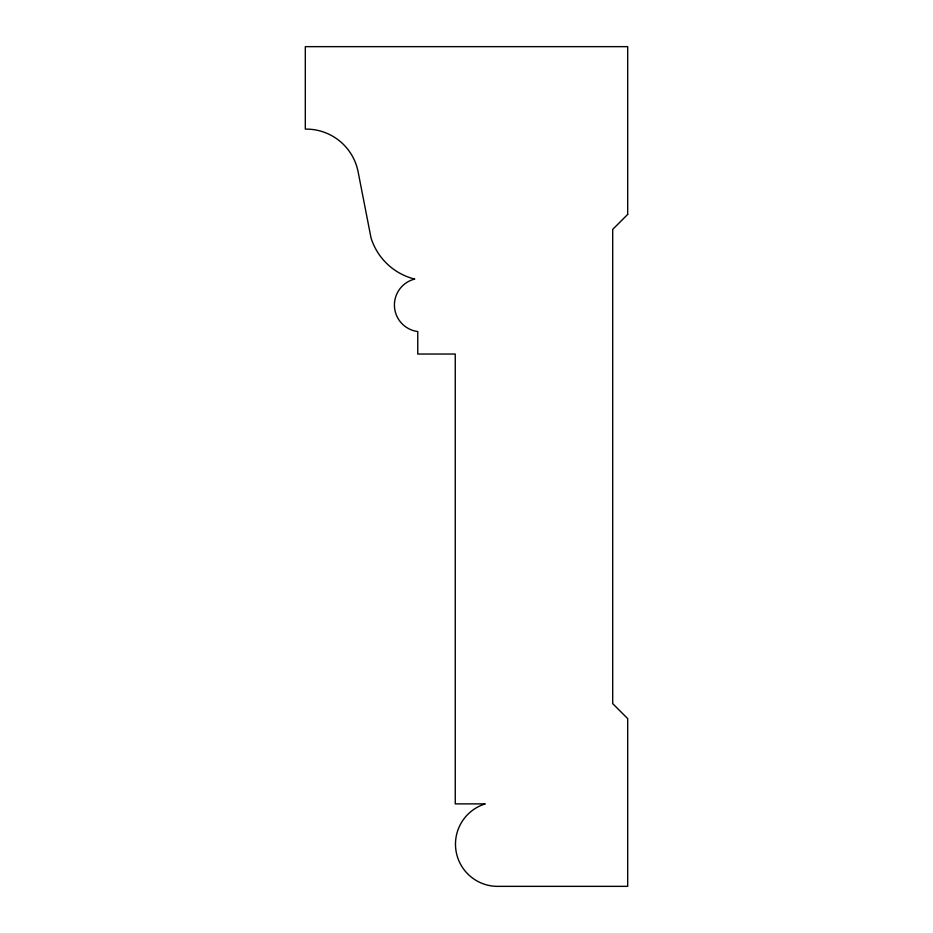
<?xml version="1.0" encoding="UTF-8"?>
<svg xmlns="http://www.w3.org/2000/svg" width="933" height="933" viewBox="0 0 933 933"><rect width="100%" height="100%" fill="white"/><g stroke="black" fill="none" stroke-linecap="round" stroke-linejoin="round"><path stroke-width="1.4" d="M627.687 214.403L612.701 229.401L612.701 703.599L627.687 718.597L627.687 886.35L496.683 886.35A42.172 42.172 0 0 1 485.242 803.884L455.257 803.884L455.257 354.039L417.762 354.039L417.762 331.553A26.742 26.742 0 0 1 414.719 279.072A61.17 61.17 0 0 1 371.031 237.938L358.027 171.404A52.843 52.843 0 0 0 305.313 129.116L305.313 46.65L627.687 46.65L627.687 214.403"/></g></svg>
